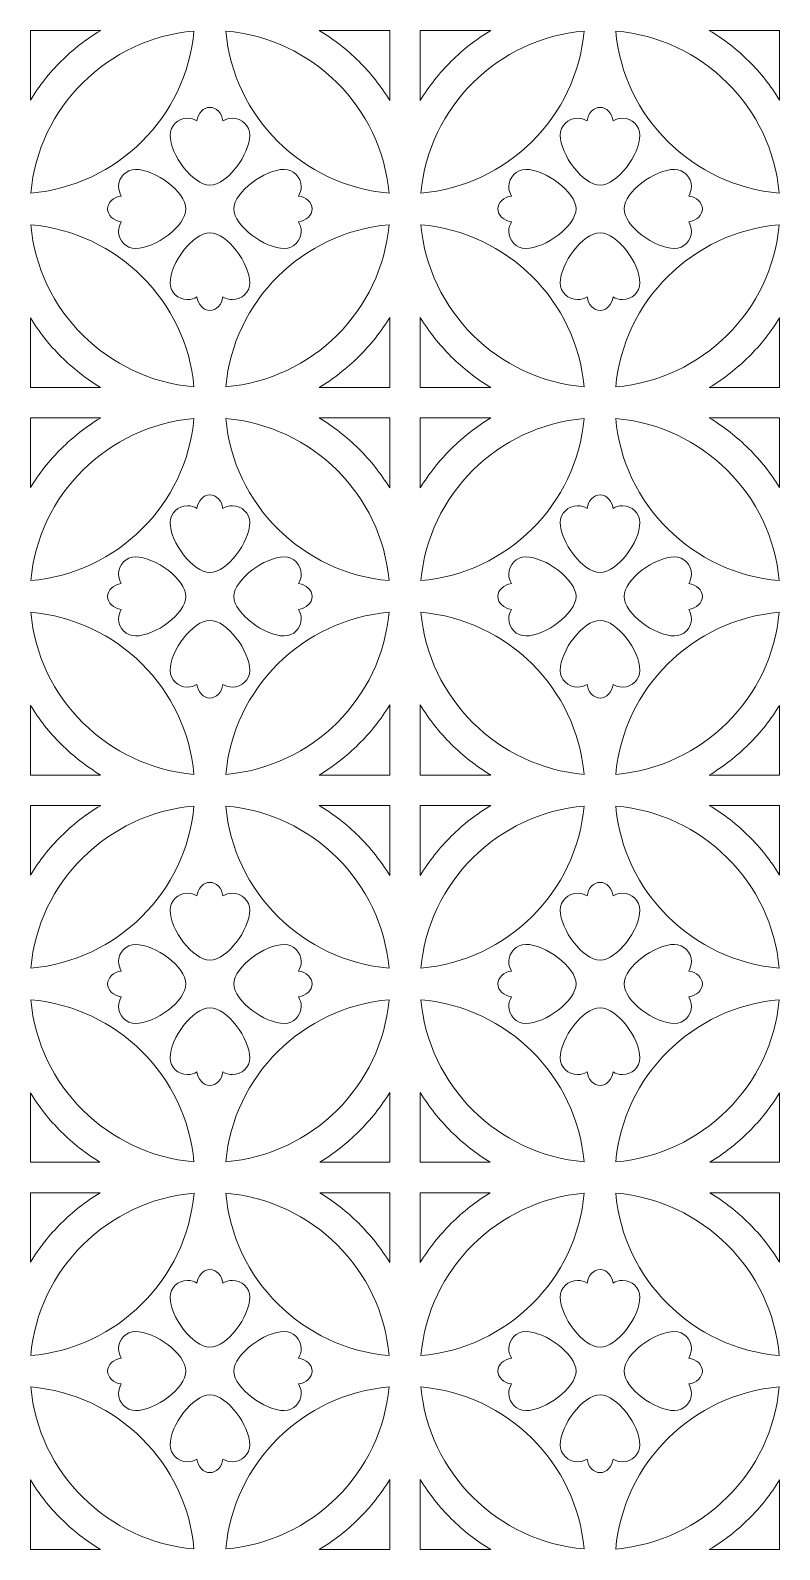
# Model space of a CAD drawing. Header units: millimetres. Extents: x -1200 to 1200, y -590 to 590.
# Drawn here: x 12 to 594, y -590 to 590 of the extents above; entities that cross this region are included whole.
import ezdxf

# ---------------------------------------------------------------- set-up
doc = ezdxf.new("R2010")
doc.units = ezdxf.units.MM
doc.header["$MEASUREMENT"] = 0
doc.layers.add('Layer 1', color=7, linetype='Continuous')

msp = doc.modelspace()

# ---------------------------------------------------------------- linework, layer by layer
at = {"layer": 'Layer 1', "color": 250, "lineweight": 20}
for points, knots in [([(11.9609, 589.9725), (11.9609, 589.9725), (11.9609, 535.8764), (11.9609, 535.8764), (18.7241, 546.8583), (26.766, 556.9788), (35.8828, 566.0319), (45.0859, 575.1709), (55.381, 583.2152), (66.5644, 589.9725), (66.5644, 589.9725), (11.9609, 589.9725), (11.9609, 589.9725)], [0, 0, 0, 0, 0.25, 0.25, 0.25, 0.5, 0.5, 0.5, 0.75, 0.75, 0.75, 1, 1, 1, 1]), ([(12.2685, 463.571), (45.8669, 466.5086), (76.0785, 481.2998), (98.6422, 503.7029), (121.2094, 526.1094), (136.094, 556.1105), (139.0523, 589.4748), (105.4539, 586.5372), (75.2457, 571.7562), (52.6854, 549.3532), (30.1183, 526.9433), (15.2267, 496.9387), (12.2685, 463.571)], [0, 0, 0, 0, 0.25, 0.25, 0.25, 0.5, 0.5, 0.5, 0.75, 0.75, 0.75, 1, 1, 1, 1]), ([(163.8105, 589.4748), (166.7687, 556.1105), (181.6603, 526.1162), (204.224, 503.7063), (226.7877, 481.3033), (256.9958, 466.5121), (290.5943, 463.5744), (287.636, 496.9387), (272.7514, 526.9399), (250.1911, 549.3464), (227.624, 571.7528), (197.4089, 586.5372), (163.8105, 589.4748)], [0, 0, 0, 0, 0.25, 0.25, 0.25, 0.5, 0.5, 0.5, 0.75, 0.75, 0.75, 1, 1, 1, 1]), ([(236.3018, 589.9725), (247.4851, 583.2152), (257.7873, 575.1675), (266.9869, 566.0285), (276.19, 556.893), (284.2976, 546.6661), (291.0988, 535.5606), (291.0988, 535.5606), (291.0988, 589.9725), (291.0988, 589.9725), (291.0988, 589.9725), (236.3018, 589.9725), (236.3018, 589.9725)], [0, 0, 0, 0, 0.25, 0.25, 0.25, 0.5, 0.5, 0.5, 0.75, 0.75, 0.75, 1, 1, 1, 1]), ([(314.8583, 589.9759), (314.8583, 589.9759), (314.8583, 589.9725), (314.8583, 589.9725), (314.8583, 589.9725), (314.8583, 535.5675), (314.8583, 535.5675), (321.6629, 546.6729), (329.7705, 556.8964), (338.9736, 566.0319), (348.1733, 575.1709), (358.4685, 583.2186), (369.6518, 589.9759), (369.6518, 589.9759), (314.8583, 589.9759), (314.8583, 589.9759)], [0, 0, 0, 0, 0.2, 0.2, 0.2, 0.4, 0.4, 0.4, 0.6, 0.6, 0.6, 0.8, 0.8, 0.8, 1, 1, 1, 1]), ([(315.3525, 463.5744), (348.9509, 466.5121), (379.166, 481.2998), (401.7297, 503.7029), (424.2934, 526.1128), (439.1815, 556.1105), (442.1397, 589.4748), (408.5413, 586.5372), (378.3331, 571.7562), (355.7694, 549.3532), (333.2057, 526.9433), (318.3107, 496.9387), (315.3525, 463.5744)], [0, 0, 0, 0, 0.25, 0.25, 0.25, 0.5, 0.5, 0.5, 0.75, 0.75, 0.75, 1, 1, 1, 1]), ([(466.7113, 589.492), (469.6661, 556.1208), (484.5576, 526.1196), (507.1248, 503.7063), (529.73, 481.2621), (560.0072, 466.4572), (593.6817, 463.5572), (590.7269, 496.9285), (575.8423, 526.9399), (553.2785, 549.3498), (530.6699, 571.794), (500.3857, 586.5921), (466.7113, 589.492)], [0, 0, 0, 0, 0.25, 0.25, 0.25, 0.5, 0.5, 0.5, 0.75, 0.75, 0.75, 1, 1, 1, 1]), ([(593.9996, 535.8661), (593.9996, 535.8661), (593.9996, 589.9725), (593.9996, 589.9725), (593.9996, 589.9725), (593.9996, 589.9759), (593.9996, 589.9759), (593.9996, 589.9759), (539.3892, 589.9759), (539.3892, 589.9759), (550.576, 583.2152), (560.8747, 575.1675), (570.0777, 566.0285), (579.1945, 556.9753), (587.233, 546.8514), (593.9996, 535.8661)], [0, 0, 0, 0, 0.2, 0.2, 0.2, 0.4, 0.4, 0.4, 0.6, 0.6, 0.6, 0.8, 0.8, 0.8, 1, 1, 1, 1]), ([(133.9997, 521.696), (126.5488, 521.696), (120.5078, 515.8653), (120.5078, 508.6791), (120.5078, 493.5927), (138.019, 469.8375), (151.4349, 469.8375), (164.8507, 469.8375), (182.3618, 493.5927), (182.3618, 508.6791), (182.3618, 515.8653), (176.3209, 521.696), (168.8699, 521.696), (166.1743, 521.696), (163.6653, 520.9376), (161.5607, 519.6266), (160.6517, 525.6392), (156.4632, 530.1864), (151.4349, 530.1864), (146.4065, 530.1864), (142.2179, 525.6358), (141.309, 519.6232), (139.2009, 520.9376), (136.6919, 521.696), (133.9997, 521.696)], [0, 0, 0, 0, 0.125, 0.125, 0.125, 0.25, 0.25, 0.25, 0.375, 0.375, 0.375, 0.5, 0.5, 0.5, 0.625, 0.625, 0.625, 0.75, 0.75, 0.75, 0.875, 0.875, 0.875, 1, 1, 1, 1]), ([(437.0872, 521.6994), (429.6362, 521.6994), (423.5953, 515.8653), (423.5953, 508.6791), (423.5953, 493.5927), (441.1064, 469.8375), (454.5223, 469.8375), (467.9347, 469.8375), (485.4493, 493.5961), (485.4493, 508.6791), (485.4493, 515.8653), (479.4049, 521.6994), (471.9573, 521.6994), (469.2618, 521.6994), (466.7562, 520.9376), (464.6481, 519.6266), (463.7357, 525.6392), (459.5506, 530.1864), (454.5223, 530.1864), (449.4939, 530.1864), (445.3053, 525.6392), (444.393, 519.6232), (442.2849, 520.9376), (439.7828, 521.6994), (437.0872, 521.6994)], [0, 0, 0, 0, 0.125, 0.125, 0.125, 0.25, 0.25, 0.25, 0.375, 0.375, 0.375, 0.5, 0.5, 0.5, 0.625, 0.625, 0.625, 0.75, 0.75, 0.75, 0.875, 0.875, 0.875, 1, 1, 1, 1]), ([(80.5263, 468.5952), (80.5263, 475.9942), (86.3979, 481.9965), (93.6346, 481.9965), (108.8268, 481.9965), (132.7521, 464.6039), (132.7521, 451.285), (132.7521, 437.9626), (108.8234, 420.57), (93.6346, 420.57), (86.3979, 420.57), (80.5263, 426.5723), (80.5263, 433.9679), (80.5263, 436.6448), (81.2935, 439.1363), (82.6137, 441.2263), (76.5554, 442.1323), (71.9798, 446.2916), (71.9798, 451.285), (71.9798, 456.2783), (76.5589, 460.4343), (82.6171, 461.3403), (81.2935, 463.4337), (80.5263, 465.9184), (80.5263, 468.5952)], [0, 0, 0, 0, 0.125, 0.125, 0.125, 0.25, 0.25, 0.25, 0.375, 0.375, 0.375, 0.5, 0.5, 0.5, 0.625, 0.625, 0.625, 0.75, 0.75, 0.75, 0.875, 0.875, 0.875, 1, 1, 1, 1]), ([(222.3433, 468.5952), (222.3433, 475.9942), (216.4717, 481.9965), (209.2351, 481.9965), (194.0428, 481.9965), (170.1175, 464.6039), (170.1175, 451.285), (170.1175, 437.9626), (194.0428, 420.57), (209.2351, 420.57), (216.4717, 420.57), (222.3433, 426.5723), (222.3433, 433.9679), (222.3433, 436.6448), (221.5761, 439.1363), (220.256, 441.2263), (226.3107, 442.1323), (230.8898, 446.2916), (230.8898, 451.285), (230.8898, 456.2783), (226.3107, 460.4343), (220.256, 461.3403), (221.5761, 463.4337), (222.3433, 465.9184), (222.3433, 468.5952)], [0, 0, 0, 0, 0.125, 0.125, 0.125, 0.25, 0.25, 0.25, 0.375, 0.375, 0.375, 0.5, 0.5, 0.5, 0.625, 0.625, 0.625, 0.75, 0.75, 0.75, 0.875, 0.875, 0.875, 1, 1, 1, 1]), ([(383.6137, 468.5952), (383.6137, 475.9942), (389.4854, 481.9965), (396.7255, 481.9965), (411.9142, 481.9965), (435.8361, 464.6039), (435.8361, 451.285), (435.8361, 437.9626), (411.9142, 420.57), (396.7255, 420.57), (389.4854, 420.57), (383.6137, 426.5723), (383.6137, 433.9714), (383.6137, 436.6448), (384.3775, 439.1363), (385.6977, 441.2263), (379.6429, 442.1323), (375.0638, 446.2916), (375.0638, 451.285), (375.0638, 456.2783), (379.6463, 460.4343), (385.7011, 461.3403), (384.3775, 463.4337), (383.6137, 465.9218), (383.6137, 468.5952)], [0, 0, 0, 0, 0.125, 0.125, 0.125, 0.25, 0.25, 0.25, 0.375, 0.375, 0.375, 0.5, 0.5, 0.5, 0.625, 0.625, 0.625, 0.75, 0.75, 0.75, 0.875, 0.875, 0.875, 1, 1, 1, 1]), ([(525.4308, 468.5952), (525.4308, 475.9942), (519.5592, 481.9965), (512.319, 481.9965), (497.1303, 481.9965), (473.2084, 464.6039), (473.2084, 451.285), (473.2084, 437.9626), (497.1303, 420.57), (512.319, 420.57), (519.5592, 420.57), (525.4308, 426.5723), (525.4308, 433.9714), (525.4308, 436.6448), (524.667, 439.1363), (523.3434, 441.2263), (529.3982, 442.1323), (533.9773, 446.2916), (533.9773, 451.285), (533.9773, 456.2783), (529.3982, 460.4343), (523.3434, 461.3403), (524.6635, 463.4337), (525.4308, 465.9218), (525.4308, 468.5952)], [0, 0, 0, 0, 0.125, 0.125, 0.125, 0.25, 0.25, 0.25, 0.375, 0.375, 0.375, 0.5, 0.5, 0.5, 0.625, 0.625, 0.625, 0.75, 0.75, 0.75, 0.875, 0.875, 0.875, 1, 1, 1, 1]), ([(139.0557, 313.0848), (136.0975, 346.4492), (121.2128, 376.4503), (98.6457, 398.8602), (76.082, 421.2667), (45.8669, 436.0511), (12.2685, 438.9887), (15.2267, 405.6278), (30.1183, 375.6267), (52.682, 353.2202), (75.2422, 330.8103), (105.4539, 316.0225), (139.0557, 313.0848)], [0, 0, 0, 0, 0.25, 0.25, 0.25, 0.5, 0.5, 0.5, 0.75, 0.75, 0.75, 1, 1, 1, 1]), ([(290.5943, 438.9887), (256.9958, 436.0511), (226.7911, 421.2667), (204.2274, 398.8636), (181.6603, 376.4538), (166.7687, 346.4492), (163.8105, 313.0848), (197.4089, 316.0225), (227.6205, 330.8103), (250.1877, 353.2133), (272.7479, 375.6232), (287.636, 405.621), (290.5943, 438.9887)], [0, 0, 0, 0, 0.25, 0.25, 0.25, 0.5, 0.5, 0.5, 0.75, 0.75, 0.75, 1, 1, 1, 1]), ([(442.1397, 313.0848), (439.1815, 346.4492), (424.2968, 376.4538), (401.7366, 398.8602), (379.1694, 421.2667), (348.9543, 436.0545), (315.3525, 438.9922), (318.3107, 405.6244), (333.2057, 375.6267), (355.766, 353.2202), (378.3297, 330.8137), (408.5413, 316.0225), (442.1397, 313.0848)], [0, 0, 0, 0, 0.25, 0.25, 0.25, 0.5, 0.5, 0.5, 0.75, 0.75, 0.75, 1, 1, 1, 1]), ([(593.6817, 439.0024), (560.0107, 436.1025), (529.7334, 421.3079), (507.1282, 398.8636), (484.5611, 376.4503), (469.6661, 346.4389), (466.7113, 313.0677), (500.3823, 315.9676), (530.6665, 330.7691), (553.2751, 353.2133), (575.8388, 375.6267), (590.7235, 405.6312), (593.6817, 439.0024)], [0, 0, 0, 0, 0.25, 0.25, 0.25, 0.5, 0.5, 0.5, 0.75, 0.75, 0.75, 1, 1, 1, 1]), ([(133.9997, 380.8671), (126.5488, 380.8671), (120.5078, 386.7012), (120.5078, 393.8875), (120.5078, 408.9704), (138.019, 432.729), (151.4349, 432.729), (164.8507, 432.729), (182.3618, 408.9704), (182.3618, 393.8875), (182.3618, 386.7012), (176.3209, 380.8671), (168.8699, 380.8671), (166.1743, 380.8671), (163.6653, 381.6255), (161.5607, 382.9399), (160.6517, 376.9273), (156.4632, 372.3802), (151.4349, 372.3802), (146.4065, 372.3802), (142.2179, 376.9273), (141.309, 382.9399), (139.2009, 381.6289), (136.6919, 380.8671), (133.9997, 380.8671)], [0, 0, 0, 0, 0.125, 0.125, 0.125, 0.25, 0.25, 0.25, 0.375, 0.375, 0.375, 0.5, 0.5, 0.5, 0.625, 0.625, 0.625, 0.75, 0.75, 0.75, 0.875, 0.875, 0.875, 1, 1, 1, 1]), ([(437.0872, 380.8671), (429.6362, 380.8671), (423.5953, 386.7012), (423.5953, 393.8875), (423.5953, 408.9739), (441.1064, 432.729), (454.5223, 432.729), (467.9347, 432.729), (485.4493, 408.9704), (485.4493, 393.8875), (485.4493, 386.7012), (479.4049, 380.8671), (471.9573, 380.8671), (469.2618, 380.8671), (466.7562, 381.6289), (464.6481, 382.9399), (463.7357, 376.9273), (459.5506, 372.3802), (454.5223, 372.3802), (449.4939, 372.3802), (445.3053, 376.9308), (444.393, 382.9434), (442.2849, 381.6289), (439.7828, 380.8671), (437.0872, 380.8671)], [0, 0, 0, 0, 0.125, 0.125, 0.125, 0.25, 0.25, 0.25, 0.375, 0.375, 0.375, 0.5, 0.5, 0.5, 0.625, 0.625, 0.625, 0.75, 0.75, 0.75, 0.875, 0.875, 0.875, 1, 1, 1, 1]), ([(11.9609, 366.6902), (11.9609, 366.6902), (11.9609, 312.5907), (11.9609, 312.5907), (11.9609, 312.5907), (66.5575, 312.5907), (66.5575, 312.5907), (55.3742, 319.3514), (45.079, 327.4025), (35.8793, 336.538), (26.7626, 345.5912), (18.7207, 355.7083), (11.9609, 366.6902)], [0, 0, 0, 0, 0.25, 0.25, 0.25, 0.5, 0.5, 0.5, 0.75, 0.75, 0.75, 1, 1, 1, 1]), ([(291.0988, 367.0024), (284.2941, 355.897), (276.1866, 345.6702), (266.9834, 336.5346), (257.7838, 327.399), (247.4886, 319.3479), (236.3087, 312.5907), (236.3087, 312.5907), (291.0988, 312.5907), (291.0988, 312.5907), (291.0988, 312.5907), (291.0988, 367.0024), (291.0988, 367.0024)], [0, 0, 0, 0, 0.25, 0.25, 0.25, 0.5, 0.5, 0.5, 0.75, 0.75, 0.75, 1, 1, 1, 1]), ([(314.8583, 366.999), (314.8583, 366.999), (314.8583, 312.5941), (314.8583, 312.5941), (314.8583, 312.5941), (369.6449, 312.5941), (369.6449, 312.5941), (358.4616, 319.3514), (348.1664, 327.4025), (338.9668, 336.538), (329.7671, 345.6736), (321.6629, 355.8936), (314.8583, 366.999)], [0, 0, 0, 0, 0.25, 0.25, 0.25, 0.5, 0.5, 0.5, 0.75, 0.75, 0.75, 1, 1, 1, 1]), ([(593.9996, 312.5941), (593.9996, 312.5941), (593.9996, 366.697), (593.9996, 366.697), (587.233, 355.7117), (579.191, 345.5878), (570.0709, 336.5346), (560.8747, 327.399), (550.576, 319.3514), (539.3962, 312.5941), (539.3962, 312.5941), (593.9996, 312.5941), (593.9996, 312.5941)], [0, 0, 0, 0, 0.25, 0.25, 0.25, 0.5, 0.5, 0.5, 0.75, 0.75, 0.75, 1, 1, 1, 1]), ([(11.9609, 288.9967), (11.9609, 288.9967), (11.9609, 234.8973), (11.9609, 234.8973), (18.7241, 245.8826), (26.766, 256.0065), (35.8828, 265.0563), (45.0859, 274.1918), (55.381, 282.2429), (66.5644, 288.9967), (66.5644, 288.9967), (11.9609, 288.9967), (11.9609, 288.9967)], [0, 0, 0, 0, 0.25, 0.25, 0.25, 0.5, 0.5, 0.5, 0.75, 0.75, 0.75, 1, 1, 1, 1]), ([(12.2685, 162.5953), (45.8669, 165.5329), (76.0785, 180.3207), (98.6422, 202.7306), (121.2094, 225.1337), (136.094, 255.1314), (139.0523, 288.4992), (105.4539, 285.5615), (75.2457, 270.7771), (52.6854, 248.3741), (30.1183, 225.9676), (15.2267, 195.963), (12.2685, 162.5953)], [0, 0, 0, 0, 0.25, 0.25, 0.25, 0.5, 0.5, 0.5, 0.75, 0.75, 0.75, 1, 1, 1, 1]), ([(163.8105, 288.4992), (166.7687, 255.1348), (181.6603, 225.1371), (204.224, 202.734), (226.7877, 180.3242), (256.9958, 165.5364), (290.5943, 162.5987), (287.636, 195.9596), (272.7514, 225.9642), (250.1911, 248.3706), (227.624, 270.7771), (197.4089, 285.5615), (163.8105, 288.4992)], [0, 0, 0, 0, 0.25, 0.25, 0.25, 0.5, 0.5, 0.5, 0.75, 0.75, 0.75, 1, 1, 1, 1]), ([(236.3018, 288.9967), (247.4851, 282.2429), (257.7873, 274.1918), (266.9869, 265.0528), (276.19, 255.9138), (284.2976, 245.687), (291.0988, 234.5815), (291.0988, 234.5815), (291.0988, 288.9967), (291.0988, 288.9967), (291.0988, 288.9967), (236.3018, 288.9967), (236.3018, 288.9967)], [0, 0, 0, 0, 0.25, 0.25, 0.25, 0.5, 0.5, 0.5, 0.75, 0.75, 0.75, 1, 1, 1, 1]), ([(314.8583, 288.9967), (314.8583, 288.9967), (314.8583, 288.9967), (314.8583, 288.9967), (314.8583, 288.9967), (314.8583, 234.5918), (314.8583, 234.5918), (321.6629, 245.6938), (329.7705, 255.9207), (338.9736, 265.0563), (348.1733, 274.1918), (358.4685, 282.2429), (369.6518, 288.9967), (369.6518, 288.9967), (314.8583, 288.9967), (314.8583, 288.9967)], [0, 0, 0, 0, 0.2, 0.2, 0.2, 0.4, 0.4, 0.4, 0.6, 0.6, 0.6, 0.8, 0.8, 0.8, 1, 1, 1, 1]), ([(315.3525, 162.5953), (348.9509, 165.5329), (379.166, 180.3207), (401.7297, 202.7306), (424.2934, 225.1371), (439.1815, 255.1348), (442.1397, 288.4992), (408.5413, 285.5615), (378.3331, 270.7806), (355.7694, 248.3775), (333.2057, 225.9676), (318.3107, 195.963), (315.3525, 162.5953)], [0, 0, 0, 0, 0.25, 0.25, 0.25, 0.5, 0.5, 0.5, 0.75, 0.75, 0.75, 1, 1, 1, 1]), ([(466.7113, 288.5163), (469.6661, 255.1451), (484.5576, 225.1406), (507.1248, 202.734), (529.73, 180.283), (560.0072, 165.4814), (593.6817, 162.5816), (590.7269, 195.9493), (575.8423, 225.9608), (553.2785, 248.3706), (530.6699, 270.8183), (500.3857, 285.6164), (466.7113, 288.5163)], [0, 0, 0, 0, 0.25, 0.25, 0.25, 0.5, 0.5, 0.5, 0.75, 0.75, 0.75, 1, 1, 1, 1]), ([(593.9996, 234.887), (593.9996, 234.887), (593.9996, 288.9967), (593.9996, 288.9967), (593.9996, 288.9967), (593.9996, 288.9967), (593.9996, 288.9967), (593.9996, 288.9967), (539.3892, 288.9967), (539.3892, 288.9967), (550.576, 282.2429), (560.8747, 274.1918), (570.0777, 265.0528), (579.1945, 256.0031), (587.233, 245.8723), (593.9996, 234.887)], [0, 0, 0, 0, 0.2, 0.2, 0.2, 0.4, 0.4, 0.4, 0.6, 0.6, 0.6, 0.8, 0.8, 0.8, 1, 1, 1, 1]), ([(133.9997, 220.7203), (126.5488, 220.7203), (120.5078, 214.8931), (120.5078, 207.7034), (120.5078, 192.617), (138.019, 168.8618), (151.4349, 168.8618), (164.8507, 168.8618), (182.3618, 192.617), (182.3618, 207.7034), (182.3618, 214.8931), (176.3209, 220.7203), (168.8699, 220.7203), (166.1743, 220.7203), (163.6653, 219.9619), (161.5607, 218.6509), (160.6517, 224.6635), (156.4632, 229.2073), (151.4349, 229.2073), (146.4065, 229.2073), (142.2179, 224.6601), (141.309, 218.6475), (139.2009, 219.9619), (136.6919, 220.7203), (133.9997, 220.7203)], [0, 0, 0, 0, 0.125, 0.125, 0.125, 0.25, 0.25, 0.25, 0.375, 0.375, 0.375, 0.5, 0.5, 0.5, 0.625, 0.625, 0.625, 0.75, 0.75, 0.75, 0.875, 0.875, 0.875, 1, 1, 1, 1]), ([(437.0872, 220.7238), (429.6362, 220.7238), (423.5953, 214.8931), (423.5953, 207.7068), (423.5953, 192.617), (441.1064, 168.8618), (454.5223, 168.8618), (467.9347, 168.8618), (485.4493, 192.617), (485.4493, 207.7068), (485.4493, 214.8931), (479.4049, 220.7238), (471.9573, 220.7238), (469.2618, 220.7238), (466.7562, 219.9619), (464.6481, 218.6509), (463.7357, 224.6635), (459.5506, 229.2107), (454.5223, 229.2107), (449.4939, 229.2107), (445.3053, 224.6601), (444.393, 218.6475), (442.2849, 219.9619), (439.7828, 220.7238), (437.0872, 220.7238)], [0, 0, 0, 0, 0.125, 0.125, 0.125, 0.25, 0.25, 0.25, 0.375, 0.375, 0.375, 0.5, 0.5, 0.5, 0.625, 0.625, 0.625, 0.75, 0.75, 0.75, 0.875, 0.875, 0.875, 1, 1, 1, 1]), ([(80.5263, 167.6195), (80.5263, 175.022), (86.3979, 181.0174), (93.6346, 181.0174), (108.8268, 181.0174), (132.7521, 163.6317), (132.7521, 150.3093), (132.7521, 136.9869), (108.8234, 119.5978), (93.6346, 119.5978), (86.3979, 119.5978), (80.5263, 125.5966), (80.5263, 132.9922), (80.5263, 135.6691), (81.2935, 138.1606), (82.6137, 140.254), (76.5554, 141.1566), (71.9798, 145.316), (71.9798, 150.3093), (71.9798, 155.3026), (76.5589, 159.462), (82.6171, 160.3646), (81.2935, 162.4546), (80.5263, 164.9426), (80.5263, 167.6195)], [0, 0, 0, 0, 0.125, 0.125, 0.125, 0.25, 0.25, 0.25, 0.375, 0.375, 0.375, 0.5, 0.5, 0.5, 0.625, 0.625, 0.625, 0.75, 0.75, 0.75, 0.875, 0.875, 0.875, 1, 1, 1, 1]), ([(222.3433, 167.6195), (222.3433, 175.022), (216.4717, 181.0174), (209.2351, 181.0174), (194.0428, 181.0174), (170.1175, 163.6317), (170.1175, 150.3093), (170.1175, 136.9869), (194.0428, 119.5978), (209.2351, 119.5978), (216.4717, 119.5978), (222.3433, 125.5966), (222.3433, 132.9922), (222.3433, 135.6691), (221.5761, 138.1606), (220.256, 140.254), (226.3107, 141.1566), (230.8898, 145.316), (230.8898, 150.3093), (230.8898, 155.3026), (226.3107, 159.462), (220.256, 160.3646), (221.5761, 162.4546), (222.3433, 164.9426), (222.3433, 167.6195)], [0, 0, 0, 0, 0.125, 0.125, 0.125, 0.25, 0.25, 0.25, 0.375, 0.375, 0.375, 0.5, 0.5, 0.5, 0.625, 0.625, 0.625, 0.75, 0.75, 0.75, 0.875, 0.875, 0.875, 1, 1, 1, 1]), ([(383.6137, 167.6195), (383.6137, 175.022), (389.4854, 181.0208), (396.7255, 181.0208), (411.9142, 181.0208), (435.8361, 163.6317), (435.8361, 150.3093), (435.8361, 136.9869), (411.9142, 119.5978), (396.7255, 119.5978), (389.4854, 119.5978), (383.6137, 125.5966), (383.6137, 132.9922), (383.6137, 135.6691), (384.3775, 138.164), (385.6977, 140.254), (379.6429, 141.1566), (375.0638, 145.316), (375.0638, 150.3093), (375.0638, 155.3026), (379.6463, 159.462), (385.7011, 160.3646), (384.3775, 162.458), (383.6137, 164.9426), (383.6137, 167.6195)], [0, 0, 0, 0, 0.125, 0.125, 0.125, 0.25, 0.25, 0.25, 0.375, 0.375, 0.375, 0.5, 0.5, 0.5, 0.625, 0.625, 0.625, 0.75, 0.75, 0.75, 0.875, 0.875, 0.875, 1, 1, 1, 1]), ([(525.4308, 167.6195), (525.4308, 175.022), (519.5592, 181.0208), (512.319, 181.0208), (497.1303, 181.0208), (473.2084, 163.6317), (473.2084, 150.3093), (473.2084, 136.9869), (497.1303, 119.5978), (512.319, 119.5978), (519.5592, 119.5978), (525.4308, 125.5966), (525.4308, 132.9922), (525.4308, 135.6691), (524.667, 138.164), (523.3434, 140.254), (529.3982, 141.1566), (533.9773, 145.316), (533.9773, 150.3093), (533.9773, 155.3026), (529.3982, 159.462), (523.3434, 160.3646), (524.6635, 162.458), (525.4308, 164.9426), (525.4308, 167.6195)], [0, 0, 0, 0, 0.125, 0.125, 0.125, 0.25, 0.25, 0.25, 0.375, 0.375, 0.375, 0.5, 0.5, 0.5, 0.625, 0.625, 0.625, 0.75, 0.75, 0.75, 0.875, 0.875, 0.875, 1, 1, 1, 1]), ([(139.0557, 12.1057), (136.0975, 45.4735), (121.2128, 75.4746), (98.6457, 97.8845), (76.082, 120.291), (45.8669, 135.0754), (12.2685, 138.013), (15.2267, 104.6487), (30.1183, 74.651), (52.682, 52.2445), (75.2422, 29.8346), (105.4539, 15.0434), (139.0557, 12.1057)], [0, 0, 0, 0, 0.25, 0.25, 0.25, 0.5, 0.5, 0.5, 0.75, 0.75, 0.75, 1, 1, 1, 1]), ([(133.9997, 79.8948), (126.5488, 79.8948), (120.5078, 85.7221), (120.5078, 92.9118), (120.5078, 107.9947), (138.019, 131.7533), (151.4349, 131.7533), (164.8507, 131.7533), (182.3618, 107.9947), (182.3618, 92.9118), (182.3618, 85.7221), (176.3209, 79.8948), (168.8699, 79.8948), (166.1743, 79.8948), (163.6653, 80.6533), (161.5607, 81.9677), (160.6517, 75.9517), (156.4632, 71.4079), (151.4349, 71.4079), (146.4065, 71.4079), (142.2179, 75.9517), (141.309, 81.9677), (139.2009, 80.6533), (136.6919, 79.8948), (133.9997, 79.8948)], [0, 0, 0, 0, 0.125, 0.125, 0.125, 0.25, 0.25, 0.25, 0.375, 0.375, 0.375, 0.5, 0.5, 0.5, 0.625, 0.625, 0.625, 0.75, 0.75, 0.75, 0.875, 0.875, 0.875, 1, 1, 1, 1]), ([(290.5943, 138.013), (256.9958, 135.0754), (226.7911, 120.2944), (204.2274, 97.888), (181.6603, 75.478), (166.7687, 45.4735), (163.8105, 12.1057), (197.4089, 15.0434), (227.6205, 29.8346), (250.1877, 52.241), (272.7479, 74.6476), (287.636, 104.6452), (290.5943, 138.013)], [0, 0, 0, 0, 0.25, 0.25, 0.25, 0.5, 0.5, 0.5, 0.75, 0.75, 0.75, 1, 1, 1, 1]), ([(442.1397, 12.1092), (439.1815, 45.4735), (424.2968, 75.4746), (401.7366, 97.8845), (379.1694, 120.2944), (348.9543, 135.0754), (315.3525, 138.013), (318.3107, 104.6487), (333.2057, 74.651), (355.766, 52.2479), (378.3297, 29.838), (408.5413, 15.0468), (442.1397, 12.1092)], [0, 0, 0, 0, 0.25, 0.25, 0.25, 0.5, 0.5, 0.5, 0.75, 0.75, 0.75, 1, 1, 1, 1]), ([(437.0872, 79.8948), (429.6362, 79.8948), (423.5953, 85.7255), (423.5953, 92.9118), (423.5953, 107.9947), (441.1064, 131.7568), (454.5223, 131.7568), (467.9347, 131.7568), (485.4493, 107.9947), (485.4493, 92.9118), (485.4493, 85.7255), (479.4049, 79.8948), (471.9573, 79.8948), (469.2618, 79.8948), (466.7562, 80.6533), (464.6481, 81.9677), (463.7357, 75.9517), (459.5506, 71.4079), (454.5223, 71.4079), (449.4939, 71.4079), (445.3053, 75.9517), (444.393, 81.9677), (442.2849, 80.6567), (439.7828, 79.8948), (437.0872, 79.8948)], [0, 0, 0, 0, 0.125, 0.125, 0.125, 0.25, 0.25, 0.25, 0.375, 0.375, 0.375, 0.5, 0.5, 0.5, 0.625, 0.625, 0.625, 0.75, 0.75, 0.75, 0.875, 0.875, 0.875, 1, 1, 1, 1]), ([(593.6817, 138.0268), (560.0107, 135.1268), (529.7334, 120.3356), (507.1282, 97.888), (484.5611, 75.4746), (469.6661, 45.4632), (466.7113, 12.092), (500.3823, 14.9919), (530.6665, 29.7934), (553.2751, 52.241), (575.8388, 74.651), (590.7235, 104.6555), (593.6817, 138.0268)], [0, 0, 0, 0, 0.25, 0.25, 0.25, 0.5, 0.5, 0.5, 0.75, 0.75, 0.75, 1, 1, 1, 1]), ([(11.9609, 65.7179), (11.9609, 65.7179), (11.9609, 11.6149), (11.9609, 11.6149), (11.9609, 11.6149), (66.5575, 11.6149), (66.5575, 11.6149), (55.3742, 18.3723), (45.079, 26.4234), (35.8793, 35.5623), (26.7626, 44.6121), (18.7207, 54.7326), (11.9609, 65.7179)], [0, 0, 0, 0, 0.25, 0.25, 0.25, 0.5, 0.5, 0.5, 0.75, 0.75, 0.75, 1, 1, 1, 1]), ([(291.0988, 66.0268), (284.2941, 54.9179), (276.1866, 44.6944), (266.9834, 35.5589), (257.7838, 26.4234), (247.4886, 18.3723), (236.3087, 11.6149), (236.3087, 11.6149), (291.0988, 11.6149), (291.0988, 11.6149), (291.0988, 11.6149), (291.0988, 66.0268), (291.0988, 66.0268)], [0, 0, 0, 0, 0.25, 0.25, 0.25, 0.5, 0.5, 0.5, 0.75, 0.75, 0.75, 1, 1, 1, 1]), ([(314.8583, 66.0199), (314.8583, 66.0199), (314.8583, 11.6149), (314.8583, 11.6149), (314.8583, 11.6149), (369.6449, 11.6149), (369.6449, 11.6149), (358.4616, 18.3757), (348.1664, 26.4268), (338.9668, 35.5623), (329.7671, 44.6979), (321.6629, 54.9179), (314.8583, 66.0199)], [0, 0, 0, 0, 0.25, 0.25, 0.25, 0.5, 0.5, 0.5, 0.75, 0.75, 0.75, 1, 1, 1, 1]), ([(593.9996, 11.6149), (593.9996, 11.6149), (593.9996, 65.7248), (593.9996, 65.7248), (587.233, 54.7326), (579.191, 44.6121), (570.0709, 35.5589), (560.8747, 26.4234), (550.576, 18.3723), (539.3962, 11.6149), (539.3962, 11.6149), (593.9996, 11.6149), (593.9996, 11.6149)], [0, 0, 0, 0, 0.25, 0.25, 0.25, 0.5, 0.5, 0.5, 0.75, 0.75, 0.75, 1, 1, 1, 1]), ([(11.9609, -11.9789), (11.9609, -11.9789), (11.9609, -66.0785), (11.9609, -66.0785), (18.7241, -55.0931), (26.766, -44.9692), (35.8828, -35.916), (45.0859, -26.7839), (55.381, -18.7328), (66.5644, -11.9789), (66.5644, -11.9789), (11.9609, -11.9789), (11.9609, -11.9789)], [0, 0, 0, 0, 0.25, 0.25, 0.25, 0.5, 0.5, 0.5, 0.75, 0.75, 0.75, 1, 1, 1, 1]), ([(12.2685, -138.3804), (45.8669, -135.4428), (76.0785, -120.655), (98.6422, -98.245), (121.2094, -75.842), (136.094, -45.8409), (139.0523, -12.4766), (105.4539, -15.4176), (75.2457, -30.1951), (52.6854, -52.6016), (30.1183, -75.0081), (15.2267, -105.0161), (12.2685, -138.3804)], [0, 0, 0, 0, 0.25, 0.25, 0.25, 0.5, 0.5, 0.5, 0.75, 0.75, 0.75, 1, 1, 1, 1]), ([(163.8105, -12.4766), (166.7687, -45.8375), (181.6603, -75.8386), (204.224, -98.2416), (226.7877, -120.6516), (256.9958, -135.4393), (290.5943, -138.3804), (287.636, -105.0161), (272.7514, -75.0081), (250.1911, -52.605), (227.624, -30.1951), (197.4089, -15.4176), (163.8105, -12.4766)], [0, 0, 0, 0, 0.25, 0.25, 0.25, 0.5, 0.5, 0.5, 0.75, 0.75, 0.75, 1, 1, 1, 1]), ([(236.3018, -11.9789), (247.4851, -18.7328), (257.7873, -26.7873), (266.9869, -35.9229), (276.19, -45.0584), (284.2976, -55.2887), (291.0988, -66.3908), (291.0988, -66.3908), (291.0988, -11.9789), (291.0988, -11.9789), (291.0988, -11.9789), (236.3018, -11.9789), (236.3018, -11.9789)], [0, 0, 0, 0, 0.25, 0.25, 0.25, 0.5, 0.5, 0.5, 0.75, 0.75, 0.75, 1, 1, 1, 1]), ([(314.8583, -11.9789), (314.8583, -11.9789), (314.8583, -11.9789), (314.8583, -11.9789), (314.8583, -11.9789), (314.8583, -66.3839), (314.8583, -66.3839), (321.6629, -55.2819), (329.7705, -45.0516), (338.9736, -35.916), (348.1733, -26.7839), (358.4685, -18.7328), (369.6518, -11.9789), (369.6518, -11.9789), (314.8583, -11.9789), (314.8583, -11.9789)], [0, 0, 0, 0, 0.2, 0.2, 0.2, 0.4, 0.4, 0.4, 0.6, 0.6, 0.6, 0.8, 0.8, 0.8, 1, 1, 1, 1]), ([(315.3525, -138.3804), (348.9509, -135.4428), (379.166, -120.655), (401.7297, -98.245), (424.2934, -75.842), (439.1815, -45.8409), (442.1397, -12.4731), (408.5413, -15.4142), (378.3331, -30.1951), (355.7694, -52.6016), (333.2057, -75.0046), (318.3107, -105.0126), (315.3525, -138.3804)], [0, 0, 0, 0, 0.25, 0.25, 0.25, 0.5, 0.5, 0.5, 0.75, 0.75, 0.75, 1, 1, 1, 1]), ([(466.7113, -12.456), (469.6661, -45.8272), (484.5576, -75.8352), (507.1248, -98.2416), (529.73, -120.6927), (560.0072, -135.4942), (593.6817, -138.3942), (590.7269, -105.0264), (575.8423, -75.0115), (553.2785, -52.605), (530.6699, -30.1539), (500.3857, -15.3559), (466.7113, -12.456)], [0, 0, 0, 0, 0.25, 0.25, 0.25, 0.5, 0.5, 0.5, 0.75, 0.75, 0.75, 1, 1, 1, 1]), ([(593.9996, -66.0887), (593.9996, -66.0887), (593.9996, -11.9789), (593.9996, -11.9789), (593.9996, -11.9789), (593.9996, -11.9789), (593.9996, -11.9789), (593.9996, -11.9789), (539.3892, -11.9789), (539.3892, -11.9789), (550.576, -18.7328), (560.8747, -26.7839), (570.0777, -35.9195), (579.1945, -44.9726), (587.233, -55.1), (593.9996, -66.0887)], [0, 0, 0, 0, 0.2, 0.2, 0.2, 0.4, 0.4, 0.4, 0.6, 0.6, 0.6, 0.8, 0.8, 0.8, 1, 1, 1, 1]), ([(133.9997, -80.2554), (126.5488, -80.2554), (120.5078, -86.0826), (120.5078, -93.2723), (120.5078, -108.3553), (138.019, -132.1139), (151.4349, -132.1139), (164.8507, -132.1139), (182.3618, -108.3553), (182.3618, -93.2723), (182.3618, -86.0826), (176.3209, -80.2554), (168.8699, -80.2554), (166.1743, -80.2554), (163.6653, -81.0138), (161.5607, -82.3282), (160.6517, -76.3122), (156.4632, -71.7684), (151.4349, -71.7684), (146.4065, -71.7684), (142.2179, -76.3122), (141.309, -82.3282), (139.2009, -81.0172), (136.6919, -80.2554), (133.9997, -80.2554)], [0, 0, 0, 0, 0.125, 0.125, 0.125, 0.25, 0.25, 0.25, 0.375, 0.375, 0.375, 0.5, 0.5, 0.5, 0.625, 0.625, 0.625, 0.75, 0.75, 0.75, 0.875, 0.875, 0.875, 1, 1, 1, 1]), ([(437.0872, -80.2554), (429.6362, -80.2554), (423.5953, -86.0826), (423.5953, -93.2723), (423.5953, -108.3553), (441.1064, -132.1139), (454.5223, -132.1139), (467.9347, -132.1139), (485.4493, -108.3553), (485.4493, -93.2723), (485.4493, -86.0826), (479.4049, -80.2554), (471.9573, -80.2554), (469.2618, -80.2554), (466.7562, -81.0138), (464.6481, -82.3248), (463.7357, -76.3087), (459.5506, -71.765), (454.5223, -71.765), (449.4939, -71.765), (445.3053, -76.3122), (444.393, -82.3282), (442.2849, -81.0138), (439.7828, -80.2554), (437.0872, -80.2554)], [0, 0, 0, 0, 0.125, 0.125, 0.125, 0.25, 0.25, 0.25, 0.375, 0.375, 0.375, 0.5, 0.5, 0.5, 0.625, 0.625, 0.625, 0.75, 0.75, 0.75, 0.875, 0.875, 0.875, 1, 1, 1, 1]), ([(80.5263, -133.3562), (80.5263, -125.9572), (86.3979, -119.9583), (93.6346, -119.9583), (108.8268, -119.9583), (132.7521, -137.3474), (132.7521, -150.6698), (132.7521, -163.9888), (108.8234, -181.3814), (93.6346, -181.3814), (86.3979, -181.3814), (80.5263, -175.3825), (80.5263, -167.98), (80.5263, -165.3101), (81.2935, -162.8151), (82.6137, -160.7217), (76.5554, -159.8191), (71.9798, -155.6632), (71.9798, -150.6664), (71.9798, -145.6731), (76.5589, -141.5137), (82.6171, -140.6111), (81.2935, -138.5211), (80.5263, -136.0296), (80.5263, -133.3562)], [0, 0, 0, 0, 0.125, 0.125, 0.125, 0.25, 0.25, 0.25, 0.375, 0.375, 0.375, 0.5, 0.5, 0.5, 0.625, 0.625, 0.625, 0.75, 0.75, 0.75, 0.875, 0.875, 0.875, 1, 1, 1, 1]), ([(222.3433, -133.3562), (222.3433, -125.9572), (216.4717, -119.9583), (209.2351, -119.9583), (194.0428, -119.9583), (170.1175, -137.3474), (170.1175, -150.6698), (170.1175, -163.9888), (194.0428, -181.3814), (209.2351, -181.3814), (216.4717, -181.3814), (222.3433, -175.3825), (222.3433, -167.98), (222.3433, -165.3101), (221.5761, -162.8151), (220.256, -160.7217), (226.3107, -159.8191), (230.8898, -155.6632), (230.8898, -150.6664), (230.8898, -145.6731), (226.3107, -141.5137), (220.256, -140.6111), (221.5761, -138.5211), (222.3433, -136.0296), (222.3433, -133.3562)], [0, 0, 0, 0, 0.125, 0.125, 0.125, 0.25, 0.25, 0.25, 0.375, 0.375, 0.375, 0.5, 0.5, 0.5, 0.625, 0.625, 0.625, 0.75, 0.75, 0.75, 0.875, 0.875, 0.875, 1, 1, 1, 1]), ([(383.6137, -133.3562), (383.6137, -125.9537), (389.4854, -119.9549), (396.7255, -119.9549), (411.9142, -119.9549), (435.8361, -137.344), (435.8361, -150.6664), (435.8361, -163.9888), (411.9142, -181.3779), (396.7255, -181.3779), (389.4854, -181.3779), (383.6137, -175.3791), (383.6137, -167.98), (383.6137, -165.3066), (384.3775, -162.8117), (385.6977, -160.7217), (379.6429, -159.8191), (375.0638, -155.6597), (375.0638, -150.6664), (375.0638, -145.6731), (379.6463, -141.5137), (385.7011, -140.6111), (384.3775, -138.5211), (383.6137, -136.0296), (383.6137, -133.3562)], [0, 0, 0, 0, 0.125, 0.125, 0.125, 0.25, 0.25, 0.25, 0.375, 0.375, 0.375, 0.5, 0.5, 0.5, 0.625, 0.625, 0.625, 0.75, 0.75, 0.75, 0.875, 0.875, 0.875, 1, 1, 1, 1]), ([(525.4308, -133.3562), (525.4308, -125.9537), (519.5592, -119.9549), (512.319, -119.9549), (497.1303, -119.9549), (473.2084, -137.344), (473.2084, -150.6664), (473.2084, -163.9888), (497.1303, -181.3779), (512.319, -181.3779), (519.5592, -181.3779), (525.4308, -175.3791), (525.4308, -167.98), (525.4308, -165.3066), (524.667, -162.8117), (523.3434, -160.7217), (529.3982, -159.8191), (533.9773, -155.6597), (533.9773, -150.6664), (533.9773, -145.6731), (529.3982, -141.5137), (523.3434, -140.6111), (524.6635, -138.5211), (525.4308, -136.0296), (525.4308, -133.3562)], [0, 0, 0, 0, 0.125, 0.125, 0.125, 0.25, 0.25, 0.25, 0.375, 0.375, 0.375, 0.5, 0.5, 0.5, 0.625, 0.625, 0.625, 0.75, 0.75, 0.75, 0.875, 0.875, 0.875, 1, 1, 1, 1]), ([(139.0523, -288.8666), (136.094, -255.5022), (121.2128, -225.4976), (98.6457, -203.0946), (76.082, -180.6847), (45.8669, -165.8969), (12.2685, -162.9592), (15.2267, -196.3236), (30.1183, -226.3282), (52.682, -248.7312), (75.2422, -271.1411), (105.4539, -285.9255), (139.0523, -288.8666)], [0, 0, 0, 0, 0.25, 0.25, 0.25, 0.5, 0.5, 0.5, 0.75, 0.75, 0.75, 1, 1, 1, 1]), ([(290.5943, -162.9592), (256.9958, -165.8969), (226.7911, -180.6813), (204.2274, -203.0877), (181.6603, -225.4942), (166.7687, -255.4988), (163.8105, -288.8666), (197.4054, -285.9255), (227.6205, -271.1446), (250.1877, -248.7346), (272.7479, -226.3316), (287.636, -196.327), (290.5943, -162.9592)], [0, 0, 0, 0, 0.25, 0.25, 0.25, 0.5, 0.5, 0.5, 0.75, 0.75, 0.75, 1, 1, 1, 1]), ([(442.1397, -288.8631), (439.1815, -255.5022), (424.2968, -225.4976), (401.7366, -203.0912), (379.1694, -180.6813), (348.9543, -165.8969), (315.3525, -162.9592), (318.3107, -196.3236), (333.2057, -226.3247), (355.766, -248.7312), (378.3297, -271.1411), (408.5413, -285.922), (442.1397, -288.8631)], [0, 0, 0, 0, 0.25, 0.25, 0.25, 0.5, 0.5, 0.5, 0.75, 0.75, 0.75, 1, 1, 1, 1]), ([(593.6817, -162.9455), (560.0107, -165.8454), (529.7334, -180.6435), (507.1282, -203.0877), (484.5611, -225.4976), (469.6661, -255.5125), (466.7113, -288.8803), (500.3823, -285.9804), (530.6665, -271.1857), (553.2751, -248.7346), (575.8388, -226.3282), (590.7235, -196.3167), (593.6817, -162.9455)], [0, 0, 0, 0, 0.25, 0.25, 0.25, 0.5, 0.5, 0.5, 0.75, 0.75, 0.75, 1, 1, 1, 1]), ([(133.9997, -221.0809), (126.5488, -221.0809), (120.5078, -215.2536), (120.5078, -208.0639), (120.5078, -192.981), (138.019, -169.2223), (151.4349, -169.2223), (164.8507, -169.2223), (182.3618, -192.981), (182.3618, -208.0639), (182.3618, -215.2536), (176.3209, -221.0809), (168.8699, -221.0809), (166.1743, -221.0809), (163.6653, -220.3224), (161.5607, -219.008), (160.6517, -225.0275), (156.4632, -229.5712), (151.4349, -229.5712), (146.4065, -229.5712), (142.2179, -225.0241), (141.309, -219.008), (139.2009, -220.3224), (136.6919, -221.0809), (133.9997, -221.0809)], [0, 0, 0, 0, 0.125, 0.125, 0.125, 0.25, 0.25, 0.25, 0.375, 0.375, 0.375, 0.5, 0.5, 0.5, 0.625, 0.625, 0.625, 0.75, 0.75, 0.75, 0.875, 0.875, 0.875, 1, 1, 1, 1]), ([(437.0872, -221.0809), (429.6362, -221.0809), (423.5953, -215.2536), (423.5953, -208.0639), (423.5953, -192.981), (441.1064, -169.2189), (454.5223, -169.2189), (467.9347, -169.2189), (485.4493, -192.981), (485.4493, -208.0639), (485.4493, -215.2536), (479.4049, -221.0809), (471.9573, -221.0809), (469.2618, -221.0809), (466.7562, -220.3224), (464.6481, -219.008), (463.7357, -225.0275), (459.5506, -229.5678), (454.5223, -229.5678), (449.4939, -229.5678), (445.3053, -225.0241), (444.393, -219.008), (442.2849, -220.319), (439.7828, -221.0809), (437.0872, -221.0809)], [0, 0, 0, 0, 0.125, 0.125, 0.125, 0.25, 0.25, 0.25, 0.375, 0.375, 0.375, 0.5, 0.5, 0.5, 0.625, 0.625, 0.625, 0.75, 0.75, 0.75, 0.875, 0.875, 0.875, 1, 1, 1, 1]), ([(11.9609, -235.2578), (11.9609, -235.2578), (11.9609, -289.045), (11.9609, -289.045), (11.9609, -289.045), (66.0425, -289.045), (66.0425, -289.045), (55.0597, -282.3529), (44.9407, -274.4082), (35.8793, -265.4168), (26.7626, -256.3636), (18.7207, -246.2431), (11.9609, -235.2578)], [0, 0, 0, 0, 0.25, 0.25, 0.25, 0.5, 0.5, 0.5, 0.75, 0.75, 0.75, 1, 1, 1, 1]), ([(291.0988, -234.9489), (284.2941, -246.0544), (276.1866, -256.2812), (266.9834, -265.4202), (257.9289, -274.4116), (247.8031, -282.3529), (236.8202, -289.045), (236.8202, -289.045), (291.0988, -289.045), (291.0988, -289.045), (291.0988, -289.045), (291.0988, -234.9489), (291.0988, -234.9489)], [0, 0, 0, 0, 0.25, 0.25, 0.25, 0.5, 0.5, 0.5, 0.75, 0.75, 0.75, 1, 1, 1, 1]), ([(314.8583, -234.9558), (314.8583, -234.9558), (314.8583, -289.045), (314.8583, -289.045), (314.8583, -289.045), (369.13, -289.045), (369.13, -289.045), (358.1506, -282.3529), (348.0282, -274.4082), (338.9668, -265.4134), (329.7671, -256.2778), (321.6629, -246.0544), (314.8583, -234.9558)], [0, 0, 0, 0, 0.25, 0.25, 0.25, 0.5, 0.5, 0.5, 0.75, 0.75, 0.75, 1, 1, 1, 1]), ([(593.9996, -289.045), (593.9996, -289.045), (593.9996, -235.2509), (593.9996, -235.2509), (587.233, -246.2431), (579.191, -256.3636), (570.0709, -265.4168), (561.0129, -274.4116), (550.8905, -282.3529), (539.9076, -289.045), (539.9076, -289.045), (593.9996, -289.045), (593.9996, -289.045)], [0, 0, 0, 0, 0.25, 0.25, 0.25, 0.5, 0.5, 0.5, 0.75, 0.75, 0.75, 1, 1, 1, 1]), ([(11.9609, -312.9546), (11.9609, -312.9546), (11.9609, -366.7418), (11.9609, -366.7418), (18.7241, -355.7565), (26.766, -345.636), (35.8828, -336.5828), (44.9442, -327.5846), (55.0666, -319.6467), (66.0495, -312.9546), (66.0495, -312.9546), (11.9609, -312.9546), (11.9609, -312.9546)], [0, 0, 0, 0, 0.25, 0.25, 0.25, 0.5, 0.5, 0.5, 0.75, 0.75, 0.75, 1, 1, 1, 1]), ([(12.2409, -439.3561), (45.8496, -436.4219), (76.0716, -421.6375), (98.6422, -399.2242), (121.2785, -376.7456), (136.1839, -346.6313), (139.0799, -313.1399), (105.4712, -316.0742), (75.2526, -330.8551), (52.6854, -353.2616), (30.0457, -375.7436), (15.1334, -405.8614), (12.2409, -439.3561)], [0, 0, 0, 0, 0.25, 0.25, 0.25, 0.5, 0.5, 0.5, 0.75, 0.75, 0.75, 1, 1, 1, 1]), ([(163.7828, -313.1399), (166.6789, -346.6278), (181.5912, -376.7422), (204.224, -399.2173), (226.7911, -421.6341), (257.0131, -436.4219), (290.6219, -439.3527), (287.7293, -405.8648), (272.824, -375.7436), (250.1911, -353.2684), (227.6205, -330.8551), (197.3951, -316.0742), (163.7828, -313.1399)], [0, 0, 0, 0, 0.25, 0.25, 0.25, 0.5, 0.5, 0.5, 0.75, 0.75, 0.75, 1, 1, 1, 1]), ([(291.0988, -312.9546), (291.0988, -312.9546), (236.8133, -312.9546), (236.8133, -312.9546), (247.8031, -319.6467), (257.9289, -327.588), (266.9869, -336.5863), (276.19, -345.7218), (284.2976, -355.9487), (291.0988, -367.0541), (291.0988, -367.0541), (291.0988, -312.9546), (291.0988, -312.9546)], [0, 0, 0, 0, 0.25, 0.25, 0.25, 0.5, 0.5, 0.5, 0.75, 0.75, 0.75, 1, 1, 1, 1]), ([(314.8583, -312.9546), (314.8583, -312.9546), (314.8583, -312.9546), (314.8583, -312.9546), (314.8583, -312.9546), (314.8583, -367.0473), (314.8583, -367.0473), (321.6629, -355.9418), (329.7705, -345.7184), (338.9736, -336.5828), (348.035, -327.5846), (358.154, -319.6433), (369.1369, -312.9546), (369.1369, -312.9546), (314.8583, -312.9546), (314.8583, -312.9546)], [0, 0, 0, 0, 0.2, 0.2, 0.2, 0.4, 0.4, 0.4, 0.6, 0.6, 0.6, 0.8, 0.8, 0.8, 1, 1, 1, 1]), ([(315.3283, -439.3527), (348.937, -436.4219), (379.1591, -421.6375), (401.7297, -399.2208), (424.3625, -376.7456), (439.2748, -346.6313), (442.1673, -313.1399), (408.5586, -316.0708), (378.34, -330.8517), (355.7694, -353.2616), (333.1366, -375.7401), (318.2209, -405.8614), (315.3283, -439.3527)], [0, 0, 0, 0, 0.25, 0.25, 0.25, 0.5, 0.5, 0.5, 0.75, 0.75, 0.75, 1, 1, 1, 1]), ([(466.6802, -313.1228), (469.5728, -346.621), (484.4851, -376.7388), (507.1248, -399.2173), (529.7334, -421.6753), (560.0245, -436.4768), (593.7093, -439.3733), (590.8168, -405.8751), (575.9148, -375.747), (553.2785, -353.265), (530.6631, -330.8139), (500.3684, -316.0158), (466.6802, -313.1228)], [0, 0, 0, 0, 0.25, 0.25, 0.25, 0.5, 0.5, 0.5, 0.75, 0.75, 0.75, 1, 1, 1, 1]), ([(593.9996, -366.7487), (593.9996, -366.7487), (593.9996, -312.9546), (593.9996, -312.9546), (593.9996, -312.9546), (593.9996, -312.9546), (593.9996, -312.9546), (593.9996, -312.9546), (539.9042, -312.9546), (539.9042, -312.9546), (550.8871, -319.6467), (561.0163, -327.588), (570.0777, -336.5863), (579.1945, -345.6395), (587.233, -355.7634), (593.9996, -366.7487)], [0, 0, 0, 0, 0.2, 0.2, 0.2, 0.4, 0.4, 0.4, 0.6, 0.6, 0.6, 0.8, 0.8, 0.8, 1, 1, 1, 1]), ([(133.9997, -380.9188), (126.5488, -380.9188), (120.5078, -386.746), (120.5078, -393.9357), (120.5078, -409.0221), (138.019, -432.7773), (151.4349, -432.7773), (164.8507, -432.7773), (182.3618, -409.0187), (182.3618, -393.9357), (182.3618, -386.746), (176.3209, -380.9188), (168.8699, -380.9188), (166.1743, -380.9188), (163.6653, -381.6772), (161.5607, -382.9882), (160.6517, -376.9756), (156.4632, -372.4284), (151.4349, -372.4284), (146.4065, -372.4284), (142.2179, -376.979), (141.309, -382.9916), (139.2009, -381.6772), (136.6919, -380.9188), (133.9997, -380.9188)], [0, 0, 0, 0, 0.125, 0.125, 0.125, 0.25, 0.25, 0.25, 0.375, 0.375, 0.375, 0.5, 0.5, 0.5, 0.625, 0.625, 0.625, 0.75, 0.75, 0.75, 0.875, 0.875, 0.875, 1, 1, 1, 1]), ([(437.0872, -380.9153), (429.6362, -380.9153), (423.5953, -386.746), (423.5953, -393.9357), (423.5953, -409.0187), (441.1064, -432.7773), (454.5223, -432.7773), (467.9347, -432.7773), (485.4493, -409.0187), (485.4493, -393.9357), (485.4493, -386.746), (479.4049, -380.9153), (471.9573, -380.9153), (469.2618, -380.9153), (466.7562, -381.6772), (464.6481, -382.9882), (463.7357, -376.9756), (459.5506, -372.4284), (454.5223, -372.4284), (449.4939, -372.4284), (445.3053, -376.9756), (444.393, -382.9916), (442.2849, -381.6772), (439.7828, -380.9153), (437.0872, -380.9153)], [0, 0, 0, 0, 0.125, 0.125, 0.125, 0.25, 0.25, 0.25, 0.375, 0.375, 0.375, 0.5, 0.5, 0.5, 0.625, 0.625, 0.625, 0.75, 0.75, 0.75, 0.875, 0.875, 0.875, 1, 1, 1, 1]), ([(80.5263, -434.0196), (80.5263, -426.6205), (86.3979, -420.6183), (93.6346, -420.6183), (108.8268, -420.6183), (132.7521, -438.0108), (132.7521, -451.3298), (132.7521, -464.6522), (108.8234, -482.0448), (93.6346, -482.0448), (86.3979, -482.0448), (80.5263, -476.0425), (80.5263, -468.6469), (80.5263, -465.97), (81.2935, -463.4751), (82.6137, -461.3885), (76.5554, -460.4825), (71.9798, -456.3231), (71.9798, -451.3298), (71.9798, -446.3365), (76.5589, -442.1771), (82.6171, -441.2745), (81.2935, -439.1811), (80.5263, -436.6964), (80.5263, -434.0196)], [0, 0, 0, 0, 0.125, 0.125, 0.125, 0.25, 0.25, 0.25, 0.375, 0.375, 0.375, 0.5, 0.5, 0.5, 0.625, 0.625, 0.625, 0.75, 0.75, 0.75, 0.875, 0.875, 0.875, 1, 1, 1, 1]), ([(222.3433, -434.0196), (222.3433, -426.6205), (216.4717, -420.6183), (209.2351, -420.6183), (194.0428, -420.6183), (170.1175, -438.0108), (170.1175, -451.3298), (170.1175, -464.6522), (194.0428, -482.0448), (209.2351, -482.0448), (216.4717, -482.0448), (222.3433, -476.0425), (222.3433, -468.6469), (222.3433, -465.97), (221.5761, -463.4751), (220.256, -461.3885), (226.3107, -460.4825), (230.8898, -456.3231), (230.8898, -451.3298), (230.8898, -446.3365), (226.3107, -442.1771), (220.256, -441.2745), (221.5761, -439.1811), (222.3433, -436.6964), (222.3433, -434.0196)], [0, 0, 0, 0, 0.125, 0.125, 0.125, 0.25, 0.25, 0.25, 0.375, 0.375, 0.375, 0.5, 0.5, 0.5, 0.625, 0.625, 0.625, 0.75, 0.75, 0.75, 0.875, 0.875, 0.875, 1, 1, 1, 1]), ([(383.6137, -434.0196), (383.6137, -426.6205), (389.4854, -420.6183), (396.7255, -420.6183), (411.9142, -420.6183), (435.8361, -438.0108), (435.8361, -451.3298), (435.8361, -464.6522), (411.9142, -482.0448), (396.7255, -482.0448), (389.4854, -482.0448), (383.6137, -476.0425), (383.6137, -468.6434), (383.6137, -465.97), (384.3775, -463.4751), (385.6977, -461.3885), (379.6429, -460.4825), (375.0638, -456.3231), (375.0638, -451.3298), (375.0638, -446.3365), (379.6463, -442.1771), (385.7011, -441.2745), (384.3775, -439.1811), (383.6137, -436.693), (383.6137, -434.0196)], [0, 0, 0, 0, 0.125, 0.125, 0.125, 0.25, 0.25, 0.25, 0.375, 0.375, 0.375, 0.5, 0.5, 0.5, 0.625, 0.625, 0.625, 0.75, 0.75, 0.75, 0.875, 0.875, 0.875, 1, 1, 1, 1]), ([(525.4308, -434.0196), (525.4308, -426.6205), (519.5592, -420.6183), (512.319, -420.6183), (497.1303, -420.6183), (473.2084, -438.0108), (473.2084, -451.3298), (473.2084, -464.6522), (497.1303, -482.0448), (512.319, -482.0448), (519.5592, -482.0448), (525.4308, -476.0425), (525.4308, -468.6434), (525.4308, -465.97), (524.667, -463.4751), (523.3434, -461.3885), (529.3982, -460.4825), (533.9773, -456.3231), (533.9773, -451.3298), (533.9773, -446.3365), (529.3982, -442.1771), (523.3434, -441.2745), (524.6635, -439.1811), (525.4308, -436.693), (525.4308, -434.0196)], [0, 0, 0, 0, 0.125, 0.125, 0.125, 0.25, 0.25, 0.25, 0.375, 0.375, 0.375, 0.5, 0.5, 0.5, 0.625, 0.625, 0.625, 0.75, 0.75, 0.75, 0.875, 0.875, 0.875, 1, 1, 1, 1]), ([(139.0557, -589.5299), (136.0975, -556.1656), (121.2128, -526.1645), (98.6457, -503.7546), (76.082, -481.3481), (45.8669, -466.5672), (12.2685, -463.6295), (15.2302, -496.9904), (30.1183, -526.9915), (52.682, -549.3911), (75.2422, -571.8045), (105.4539, -586.5923), (139.0557, -589.5299)], [0, 0, 0, 0, 0.25, 0.25, 0.25, 0.5, 0.5, 0.5, 0.75, 0.75, 0.75, 1, 1, 1, 1]), ([(133.9997, -521.7477), (126.5488, -521.7477), (120.5078, -515.9136), (120.5078, -508.7273), (120.5078, -493.6444), (138.019, -469.8823), (151.4349, -469.8823), (164.8507, -469.8823), (182.3618, -493.6444), (182.3618, -508.7273), (182.3618, -515.9136), (176.3209, -521.7477), (168.8699, -521.7477), (166.1743, -521.7477), (163.6653, -520.9858), (161.5607, -519.6749), (160.6517, -525.6874), (156.4632, -530.2312), (151.4349, -530.2312), (146.4065, -530.2312), (142.2179, -525.6874), (141.309, -519.6749), (139.2009, -520.9824), (136.6919, -521.7477), (133.9997, -521.7477)], [0, 0, 0, 0, 0.125, 0.125, 0.125, 0.25, 0.25, 0.25, 0.375, 0.375, 0.375, 0.5, 0.5, 0.5, 0.625, 0.625, 0.625, 0.75, 0.75, 0.75, 0.875, 0.875, 0.875, 1, 1, 1, 1]), ([(290.5943, -463.6295), (256.9993, -466.5672), (226.7911, -481.3481), (204.2274, -503.7511), (181.6603, -526.1611), (166.7687, -556.1656), (163.8105, -589.5299), (197.4089, -586.5923), (227.6205, -571.8045), (250.1877, -549.398), (272.7479, -526.9915), (287.636, -496.9938), (290.5943, -463.6295)], [0, 0, 0, 0, 0.25, 0.25, 0.25, 0.5, 0.5, 0.5, 0.75, 0.75, 0.75, 1, 1, 1, 1]), ([(442.1397, -589.5299), (439.1815, -556.1656), (424.2968, -526.1611), (401.7366, -503.7546), (379.1694, -481.3481), (348.9543, -466.5672), (315.3525, -463.6295), (318.3107, -496.9904), (333.2057, -526.9881), (355.766, -549.3911), (378.3297, -571.8011), (408.5413, -586.5923), (442.1397, -589.5299)], [0, 0, 0, 0, 0.25, 0.25, 0.25, 0.5, 0.5, 0.5, 0.75, 0.75, 0.75, 1, 1, 1, 1]), ([(437.0872, -521.7477), (429.6362, -521.7477), (423.5953, -515.9136), (423.5953, -508.7273), (423.5953, -493.641), (441.1064, -469.8823), (454.5223, -469.8823), (467.9347, -469.8823), (485.4493, -493.6444), (485.4493, -508.7273), (485.4493, -515.9136), (479.4049, -521.7477), (471.9573, -521.7477), (469.2618, -521.7477), (466.7562, -520.9824), (464.6481, -519.6749), (463.7357, -525.6874), (459.5506, -530.2312), (454.5223, -530.2312), (449.4939, -530.2312), (445.3053, -525.684), (444.393, -519.6714), (442.2849, -520.9824), (439.7828, -521.7477), (437.0872, -521.7477)], [0, 0, 0, 0, 0.125, 0.125, 0.125, 0.25, 0.25, 0.25, 0.375, 0.375, 0.375, 0.5, 0.5, 0.5, 0.625, 0.625, 0.625, 0.75, 0.75, 0.75, 0.875, 0.875, 0.875, 1, 1, 1, 1]), ([(593.6782, -463.6123), (560.0072, -466.5157), (529.7334, -481.3069), (507.1282, -503.7511), (484.5611, -526.1645), (469.6661, -556.1759), (466.7113, -589.5471), (500.3823, -586.6472), (530.6665, -571.8457), (553.2751, -549.3946), (575.8388, -526.9915), (590.7235, -496.9836), (593.6782, -463.6123)], [0, 0, 0, 0, 0.25, 0.25, 0.25, 0.5, 0.5, 0.5, 0.75, 0.75, 0.75, 1, 1, 1, 1]), ([(11.9609, -535.9212), (11.9609, -535.9212), (11.9609, -590.0241), (11.9609, -590.0241), (11.9609, -590.0241), (66.5575, -590.0241), (66.5575, -590.0241), (55.3742, -583.2634), (45.079, -575.2123), (35.8793, -566.0768), (26.7626, -557.0236), (18.7207, -546.9065), (11.9609, -535.9212)], [0, 0, 0, 0, 0.25, 0.25, 0.25, 0.5, 0.5, 0.5, 0.75, 0.75, 0.75, 1, 1, 1, 1]), ([(291.0988, -535.6123), (284.2941, -546.7178), (276.1866, -556.9446), (266.9834, -566.0802), (257.7838, -575.2157), (247.4886, -583.2668), (236.3087, -590.0241), (236.3087, -590.0241), (291.0988, -590.0241), (291.0988, -590.0241), (291.0988, -590.0241), (291.0988, -535.6123), (291.0988, -535.6123)], [0, 0, 0, 0, 0.25, 0.25, 0.25, 0.5, 0.5, 0.5, 0.75, 0.75, 0.75, 1, 1, 1, 1]), ([(314.8583, -535.6158), (314.8583, -535.6158), (314.8583, -590.0207), (314.8583, -590.0207), (314.8583, -590.0207), (369.6449, -590.0207), (369.6449, -590.0207), (358.4616, -583.2634), (348.1664, -575.2123), (338.9668, -566.0768), (329.7671, -556.9412), (321.6629, -546.7212), (314.8583, -535.6158)], [0, 0, 0, 0, 0.25, 0.25, 0.25, 0.5, 0.5, 0.5, 0.75, 0.75, 0.75, 1, 1, 1, 1]), ([(593.9996, -590.0207), (593.9996, -590.0207), (593.9996, -535.9143), (593.9996, -535.9143), (587.233, -546.9065), (579.191, -557.027), (570.0709, -566.0802), (560.8747, -575.2157), (550.576, -583.2634), (539.3962, -590.0207), (539.3962, -590.0207), (593.9996, -590.0207), (593.9996, -590.0207)], [0, 0, 0, 0, 0.25, 0.25, 0.25, 0.5, 0.5, 0.5, 0.75, 0.75, 0.75, 1, 1, 1, 1])]:
    msp.add_open_spline(points, degree=3, knots=knots, dxfattribs=at)

doc.saveas('drawing.dxf')
